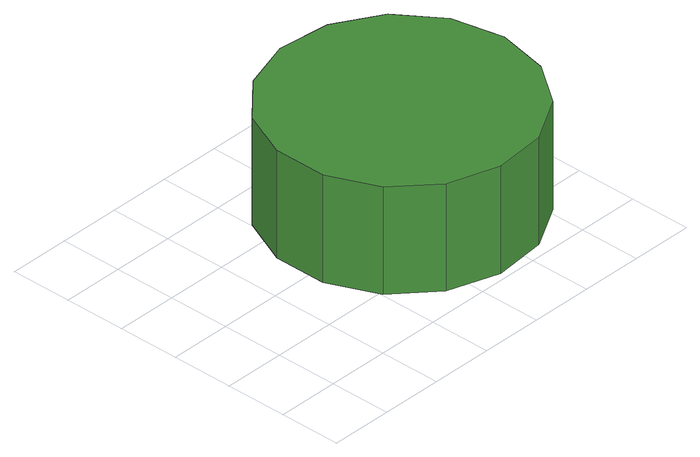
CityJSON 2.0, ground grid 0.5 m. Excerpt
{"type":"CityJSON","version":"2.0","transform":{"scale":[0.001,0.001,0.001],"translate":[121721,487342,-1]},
"CityObjects":{
"tree1":{"type":"SolitaryVegetationObject","attributes":{"function":"something"},"geometry":[{"type":"MultiSurface","lod":"1","boundaries":[[[0,1,2,3,4,5,6,7,8,9,10,11,12,13,14]],[[15,16,17,18,19,20,21,22,23,24,25,26,27,28,29]],[[0,29,28,1]],[[1,28,27,2]],[[2,27,26,3]],[[3,26,25,4]],[[4,25,24,5]],[[5,24,23,6]],[[6,23,22,7]],[[7,22,21,8]],[[8,21,20,9]],[[9,20,19,10]],[[10,19,18,11]],[[11,18,17,12]],[[12,17,16,13]],[[13,16,15,14]],[[14,15,29,0]]]}]}
},
"vertices":[
[2888,1086,1495],[2799,1507,1495],[2546,1855,1495],[2173,2071,1495],[1745,2116,1495],[1335,1983,1495],[1015,1695,1495],[840,1301,1495],[840,871,1495],[1015,477,1495],[1335,189,1495],[1745,56,1495],[2173,101,1495],[2546,316,1495],[2799,665,1495],[2799,665,602],[2546,316,602],[2173,101,602],[1745,56,602],[1335,189,602],[1015,477,602],[840,871,602],[840,1301,602],[1015,1695,602],[1335,1983,602],[1745,2116,602],[2173,2071,602],[2546,1855,602],[2799,1507,602],[2888,1086,602]
]}
